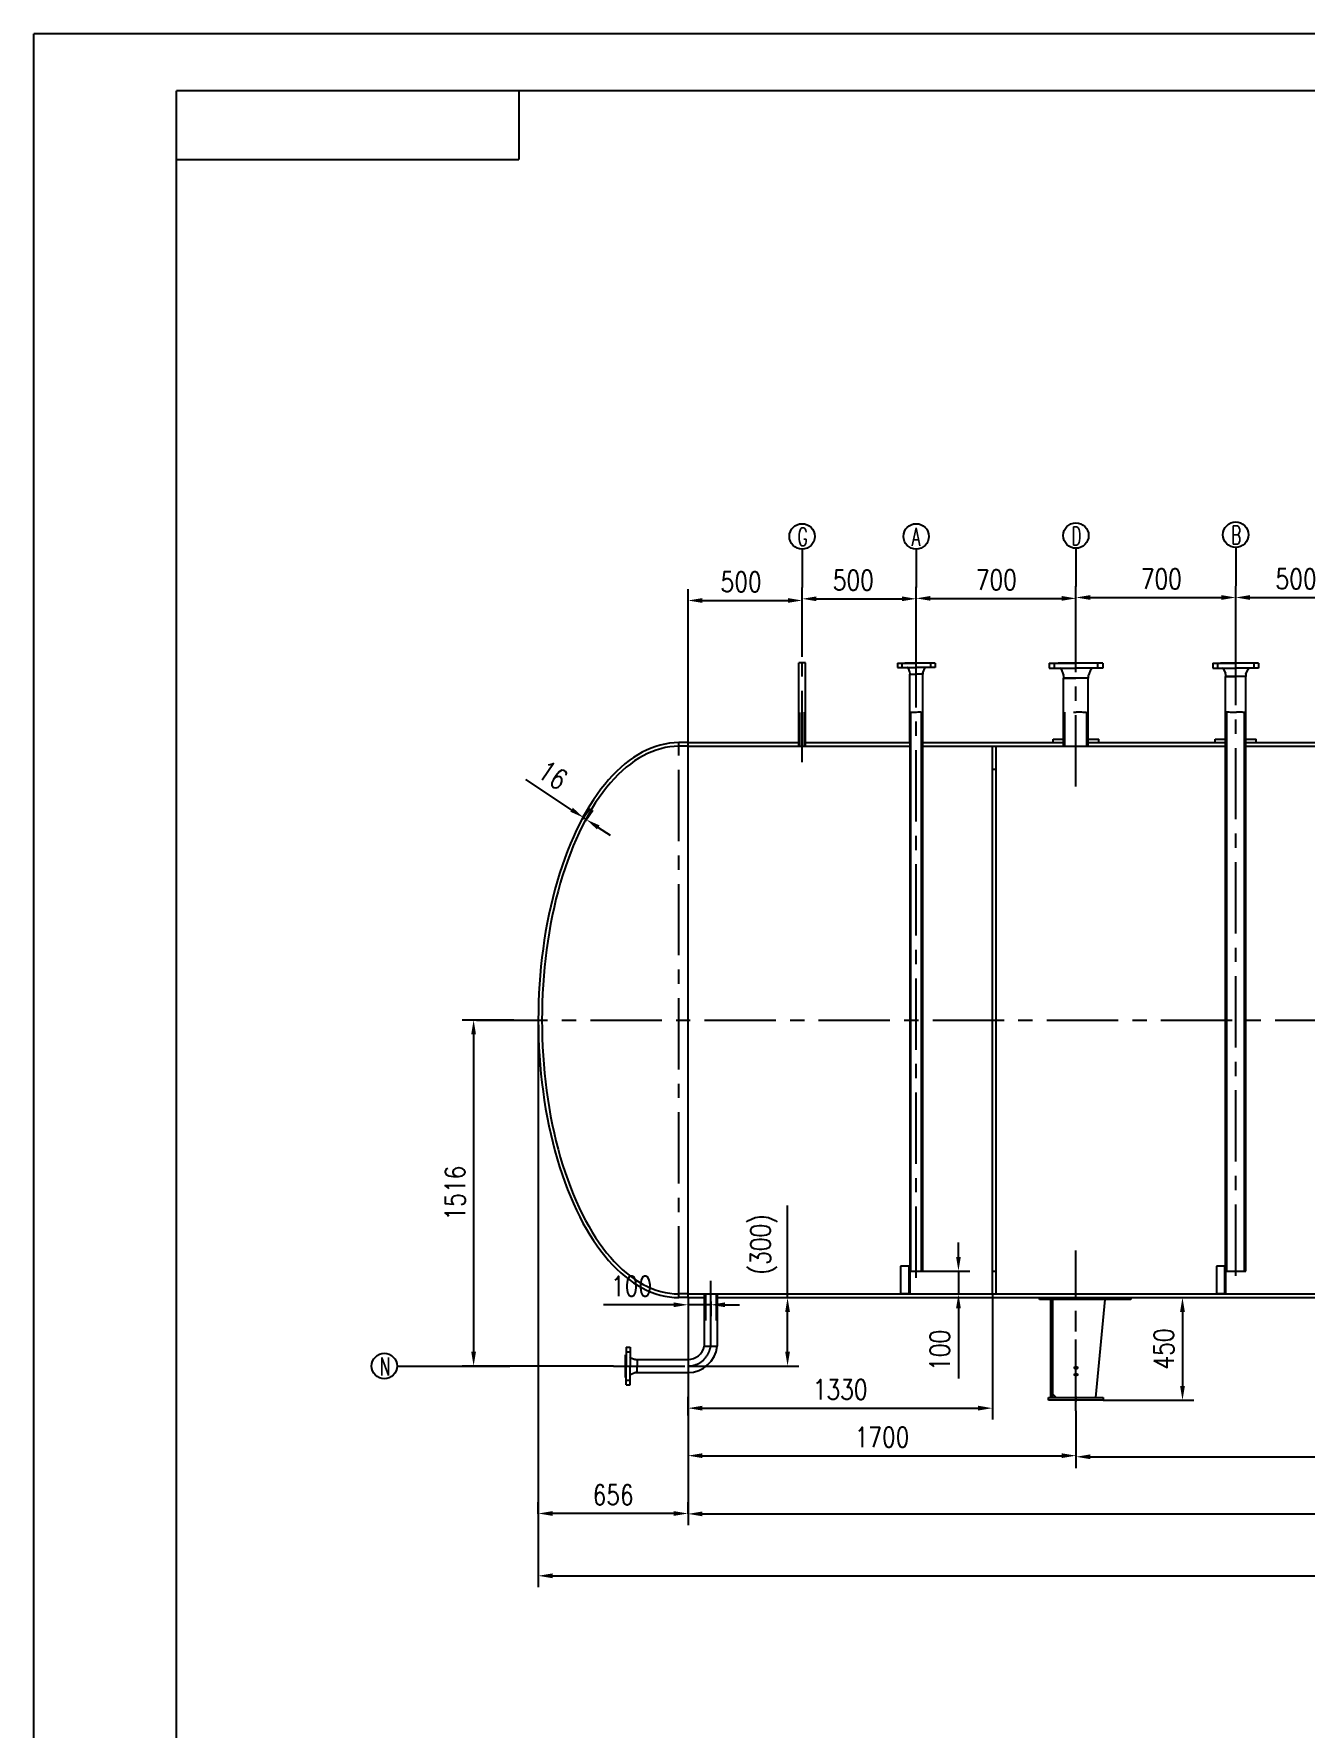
# Model space of a CAD drawing. Header units: millimetres. Extents: x -625 to 20400, y -250 to 14600.
# Drawn here: x -625 to 4946, y 7175 to 14600 of the extents above; entities that cross this region are included whole.
import ezdxf

# ---------------------------------------------------------------- set-up
doc = ezdxf.new("R2010")
doc.units = ezdxf.units.MM
doc.header["$LTSCALE"] = 250
doc.linetypes.add('CENTER', pattern=[2, 1.25, -0.25, 0.25, -0.25])
for name, color, linetype in [('1轮廓实线层', 7, 'Continuous'), ('2细线层', 4, 'Continuous'), ('3中心线层', 1, 'CENTER'), ('CEN', 1, 'CENTER'), ('THK', 7, 'Continuous')]:
    doc.layers.add(name, color=color, linetype=linetype)
doc.styles.add('PC_TEXTSTYLE', font='romans.shx', dxfattribs={"width": 0.8, "bigfont": 'hzfs.shx'})
doc.styles.add('TH_GBDIM', font='romans.shx', dxfattribs={"width": 0.8, "bigfont": 'gbcbig.shx'})
doc.dimstyles.new('TH_GBDIM', dxfattribs={"dimscale": 25, "dimtxt": 3.5, "dimasz": 2.5, "dimexe": 2, "dimexo": 0, "dimgap": 1.5, "dimtad": 1, "dimdec": 0, "dimzin": 0, "dimdsep": 46, "dimtxsty": 'TH_GBDIM', "dimcen": 2.5, "dimclrd": 130, "dimclre": 130, "dimclrt": 3, "dimadec": 0, "dimazin": 0, "dimtfac": 0.714286, "dimtdec": 0, "dimtmove": 0, "dimatfit": 3, "dimfxl": 0, "dimtolj": 1, "dimtzin": 0, "dimlwd": -1, "dimlwe": -1, "dimarcsym": 0})

# ---------------------------------------------------------------- blocks, each defined once
blk = doc.blocks.new('*D9')
at = {"layer": 'Defpoints', "color": 0}
for p in [(2741.4, 12116.9), (2741.4, 11869.8), (2241.4, 11493.8)]:
    blk.add_point(p, dxfattribs=at)
at = {"layer": 'THK', "color": 130}
for p, q in [((2241.4, 11493.8), (2241.4, 12166.9)), ((2303.9, 12116.9), (2678.9, 12116.9)), ((2741.4, 11869.8), (2741.4, 12166.9))]:
    blk.add_line(p, q, dxfattribs=at)
for points in [[(2303.9, 12127.3), (2303.9, 12106.5), (2241.4, 12116.9)], [(2678.9, 12127.3), (2678.9, 12106.5), (2741.4, 12116.9)]]:
    blk.add_solid(points, dxfattribs=at)
at = {"layer": 'THK', "color": 3, "insert": (2474.2, 12198.2), "char_height": 87.5, "attachment_point": 5, "style": 'TH_GBDIM'}
blk.add_mtext('\\A1;500', dxfattribs=at)
blk = doc.blocks.new('*D10')
at = {"layer": 'Defpoints', "color": 0}
for p in [(3241.4, 12124.2), (2741.4, 12061.4), (3241.4, 11865.6)]:
    blk.add_point(p, dxfattribs=at)
at = {"layer": 'THK', "color": 130}
for p, q in [((2741.4, 12061.4), (2741.4, 12174.2)), ((2803.9, 12124.2), (3178.9, 12124.2)), ((3241.4, 11865.6), (3241.4, 12174.2))]:
    blk.add_line(p, q, dxfattribs=at)
for points in [[(2803.9, 12134.6), (2803.9, 12113.8), (2741.4, 12124.2)], [(3178.9, 12134.6), (3178.9, 12113.8), (3241.4, 12124.2)]]:
    blk.add_solid(points, dxfattribs=at)
at = {"layer": 'THK', "color": 3, "insert": (2965.8, 12205.4), "char_height": 87.5, "attachment_point": 5, "style": 'TH_GBDIM'}
blk.add_mtext('\\A1;500', dxfattribs=at)
blk = doc.blocks.new('*D11')
at = {"layer": 'Defpoints', "color": 0}
for p in [(3941.4, 12126.1), (3241.4, 12062.3), (3941.4, 11872.3)]:
    blk.add_point(p, dxfattribs=at)
at = {"layer": 'THK', "color": 130}
for p, q in [((3241.4, 12062.3), (3241.4, 12176.1)), ((3303.9, 12126.1), (3878.9, 12126.1)), ((3941.4, 11872.3), (3941.4, 12176.1))]:
    blk.add_line(p, q, dxfattribs=at)
for points in [[(3303.9, 12136.5), (3303.9, 12115.7), (3241.4, 12126.1)], [(3878.9, 12136.5), (3878.9, 12115.7), (3941.4, 12126.1)]]:
    blk.add_solid(points, dxfattribs=at)
at = {"layer": 'THK', "color": 3, "insert": (3592.4, 12207.4), "char_height": 87.5, "attachment_point": 5, "style": 'TH_GBDIM'}
blk.add_mtext('\\A1;700', dxfattribs=at)
blk = doc.blocks.new('*D12')
at = {"layer": 'Defpoints', "color": 0}
for p in [(4641.4, 12129.9), (3941.4, 12060.8), (4641.4, 11868.5)]:
    blk.add_point(p, dxfattribs=at)
at = {"layer": 'THK', "color": 130}
for p, q in [((3941.4, 12060.8), (3941.4, 12179.9)), ((4641.4, 11868.5), (4641.4, 12179.9)), ((4003.9, 12129.9), (4578.9, 12129.9))]:
    blk.add_line(p, q, dxfattribs=at)
for points in [[(4003.9, 12140.3), (4003.9, 12119.5), (3941.4, 12129.9)], [(4578.9, 12140.3), (4578.9, 12119.5), (4641.4, 12129.9)]]:
    blk.add_solid(points, dxfattribs=at)
at = {"layer": 'THK', "color": 3, "insert": (4315.7, 12211.1), "char_height": 87.5, "attachment_point": 5, "style": 'TH_GBDIM'}
blk.add_mtext('\\A1;700', dxfattribs=at)
blk = doc.blocks.new('*D13')
at = {"layer": 'Defpoints', "color": 0}
for p in [(5141.4, 12129.9), (4641.4, 12059.6), (5141.4, 11868.1)]:
    blk.add_point(p, dxfattribs=at)
at = {"layer": 'THK', "color": 130}
for p, q in [((4641.4, 12059.6), (4641.4, 12179.9)), ((5141.4, 11868.1), (5141.4, 12179.9)), ((4703.9, 12129.9), (5078.9, 12129.9))]:
    blk.add_line(p, q, dxfattribs=at)
for points in [[(4703.9, 12140.3), (4703.9, 12119.5), (4641.4, 12129.9)], [(5078.9, 12140.3), (5078.9, 12119.5), (5141.4, 12129.9)]]:
    blk.add_solid(points, dxfattribs=at)
at = {"layer": 'THK', "color": 3, "insert": (4906.2, 12211.1), "char_height": 87.5, "attachment_point": 5, "style": 'TH_GBDIM'}
blk.add_mtext('\\A1;500', dxfattribs=at)
blk = doc.blocks.new('*D21')
at = {"layer": 'Defpoints', "color": 0}
for p in [(4230.4, 9061.8), (4061.4, 8611.8), (4408.3, 8611.8)]:
    blk.add_point(p, dxfattribs=at)
at = {"layer": 'THK', "color": 130}
for p, q in [((4230.4, 9061.8), (4458.3, 9061.8)), ((4408.3, 8999.3), (4408.3, 8674.3)), ((4061.4, 8611.8), (4458.3, 8611.8))]:
    blk.add_line(p, q, dxfattribs=at)
for points in [[(4397.8, 8999.3), (4418.7, 8999.3), (4408.3, 9061.8)], [(4397.8, 8674.3), (4418.7, 8674.3), (4408.3, 8611.8)]]:
    blk.add_solid(points, dxfattribs=at)
at = {"layer": 'THK', "color": 3, "insert": (4327, 8836.8), "char_height": 87.5, "attachment_point": 5, "rotation": 90, "style": 'TH_GBDIM'}
blk.add_mtext('\\A1;450', dxfattribs=at)
blk = doc.blocks.new('*D27')
at = {"layer": 'Defpoints', "color": 0}
for p in [(1478.1, 10277.8), (1301.9, 8761.8), (1915.1, 8761.8)]:
    blk.add_point(p, dxfattribs=at)
at = {"layer": 'THK', "color": 130}
for p, q in [((1478.1, 10277.8), (1251.9, 10277.8)), ((1301.9, 10215.3), (1301.9, 8824.3)), ((1915.1, 8761.8), (1251.9, 8761.8))]:
    blk.add_line(p, q, dxfattribs=at)
for points in [[(1291.5, 10215.3), (1312.3, 10215.3), (1301.9, 10277.8)], [(1291.5, 8824.3), (1312.3, 8824.3), (1301.9, 8761.8)]]:
    blk.add_solid(points, dxfattribs=at)
at = {"layer": 'THK', "color": 3, "insert": (1220.6, 9519.8), "char_height": 87.5, "attachment_point": 5, "rotation": 90, "style": 'TH_GBDIM'}
blk.add_mtext('\\A1;1516', dxfattribs=at)
blk = doc.blocks.new('*D28')
at = {"layer": 'Defpoints', "color": 0}
for p in [(3269.9, 9177.8), (3269.9, 9077.8), (3426.5, 9077.8)]:
    blk.add_point(p, dxfattribs=at)
at = {"layer": 'THK', "color": 130}
for p, q in [((3426.5, 9240.3), (3426.5, 9302.8)), ((3269.9, 9177.8), (3476.5, 9177.8)), ((3426.5, 9177.8), (3426.5, 9077.8)), ((3269.9, 9077.8), (3476.5, 9077.8)), ((3426.5, 9015.3), (3426.5, 8707.8))]:
    blk.add_line(p, q, dxfattribs=at)
for points in [[(3416.1, 9240.3), (3436.9, 9240.3), (3426.5, 9177.8)], [(3416.1, 9015.3), (3436.9, 9015.3), (3426.5, 9077.8)]]:
    blk.add_solid(points, dxfattribs=at)
at = {"layer": 'THK', "color": 3, "insert": (3345.3, 8830.3), "char_height": 87.5, "attachment_point": 5, "rotation": 90, "style": 'TH_GBDIM'}
blk.add_mtext('\\A1;100', dxfattribs=at)
blk = doc.blocks.new('*D77')
at = {"layer": '1轮廓实线层', "color": 130}
for p, q in [((10166.7, 5754.6), (10473.4, 5754.6)), ((10423.4, 5598.2), (10423.4, 5692.1)), ((10166.7, 5535.7), (10473.4, 5535.7))]:
    blk.add_line(p, q, dxfattribs=at)
for points in [[(10413, 5692.1), (10433.9, 5692.1), (10423.4, 5754.6)], [(10413, 5598.2), (10433.9, 5598.2), (10423.4, 5535.7)]]:
    blk.add_solid(points, dxfattribs=at)
at = {"layer": 'Defpoints', "color": 0}
for p in [(2369.9, 9061.8), (2677.6, 9061.8), (2241.4, 8761.8), (10166.7, 5754.6), (10423.4, 5754.6), (10166.7, 5535.7)]:
    blk.add_point(p, dxfattribs=at)
at = {"layer": 'THK', "color": 130}
for p, q in [((2677.6, 9061.8), (2677.6, 9465.9)), ((2369.9, 9061.8), (2727.6, 9061.8)), ((2677.6, 8824.3), (2677.6, 8999.3)), ((2241.4, 8761.8), (2727.6, 8761.8))]:
    blk.add_line(p, q, dxfattribs=at)
for points in [[(2667.2, 8999.3), (2688, 8999.3), (2677.6, 9061.8)], [(2667.2, 8824.3), (2688, 8824.3), (2677.6, 8761.8)]]:
    blk.add_solid(points, dxfattribs=at)
at = {"layer": '1轮廓实线层', "color": 3, "insert": (10342.2, 5645.2), "char_height": 87.5, "attachment_point": 5, "rotation": 90, "style": 'TH_GBDIM'}
blk.add_mtext('\\A1;16', dxfattribs=at)
at = {"layer": 'THK', "color": 3, "insert": (2573.4, 9295.1), "char_height": 87.5, "attachment_point": 5, "rotation": 90, "style": 'TH_GBDIM'}
blk.add_mtext('\\A1;(300)', dxfattribs=at)
blk = doc.blocks.new('*D85')
at = {"layer": 'Defpoints', "color": 0}
for p in [(1779, 11158.9), (1791.8, 11150.5), (1796.1, 11156.9)]:
    blk.add_point(p, dxfattribs=at)
at = {"layer": 'THK', "color": 130}
for p, q in [((1731.2, 11199.9), (1530.5, 11333)), ((1779, 11158.9), (1810.9, 11207.1)), ((1796.1, 11156.9), (1783.3, 11165.4)), ((1791.8, 11150.5), (1823.7, 11198.6)), ((1848.2, 11122.4), (1900.3, 11087.9))]:
    blk.add_line(p, q, dxfattribs=at)
for points in [[(1737, 11208.6), (1725.5, 11191.2), (1783.3, 11165.4)], [(1854, 11131.1), (1842.4, 11113.7), (1796.1, 11156.9)]]:
    blk.add_solid(points, dxfattribs=at)
at = {"layer": 'THK', "color": 3, "insert": (1649.7, 11351.4), "char_height": 87.5, "attachment_point": 5, "rotation": 326.46241, "style": 'TH_GBDIM'}
blk.add_mtext('\\A1;16', dxfattribs=at)
blk = doc.blocks.new('*D86')
at = {"layer": 'Defpoints', "color": 0}
for p in [(2241.4, 9061.8), (2241.4, 9030.3), (2341.4, 9044.8)]:
    blk.add_point(p, dxfattribs=at)
at = {"layer": 'THK', "color": 130}
for p, q in [((2241.4, 9061.8), (2241.4, 8980.3)), ((2178.9, 9030.3), (1871.4, 9030.3)), ((2341.4, 9030.3), (2241.4, 9030.3)), ((2341.4, 9044.8), (2341.4, 8980.3)), ((2403.9, 9030.3), (2466.4, 9030.3))]:
    blk.add_line(p, q, dxfattribs=at)
for points in [[(2178.9, 9040.7), (2178.9, 9019.8), (2241.4, 9030.3)], [(2403.9, 9040.7), (2403.9, 9019.8), (2341.4, 9030.3)]]:
    blk.add_solid(points, dxfattribs=at)
at = {"layer": 'THK', "color": 3, "insert": (1993.9, 9111.5), "char_height": 87.5, "attachment_point": 5, "style": 'TH_GBDIM'}
blk.add_mtext('\\A1;100', dxfattribs=at)
blk = doc.blocks.new('*D87')
at = {"layer": 'Defpoints', "color": 0}
for p in [(2241.4, 8980.3), (3941.4, 8566.2), (3941.4, 8369)]:
    blk.add_point(p, dxfattribs=at)
at = {"layer": 'THK', "color": 130}
for p, q in [((2241.4, 8980.3), (2241.4, 8319)), ((3941.4, 8566.2), (3941.4, 8319)), ((2303.9, 8369), (3878.9, 8369))]:
    blk.add_line(p, q, dxfattribs=at)
for points in [[(2303.9, 8379.4), (2303.9, 8358.5), (2241.4, 8369)], [(3878.9, 8379.4), (3878.9, 8358.5), (3941.4, 8369)]]:
    blk.add_solid(points, dxfattribs=at)
at = {"layer": 'THK', "color": 3, "insert": (3091.4, 8450.2), "char_height": 87.5, "attachment_point": 5, "style": 'TH_GBDIM'}
blk.add_mtext('\\A1;1700', dxfattribs=at)
blk = doc.blocks.new('*D88')
at = {"layer": 'Defpoints', "color": 0}
for p in [(10541.4, 8568.2), (3941.4, 8369), (10541.4, 8364.1)]:
    blk.add_point(p, dxfattribs=at)
at = {"layer": 'THK', "color": 130}
for p, q in [((10541.4, 8568.2), (10541.4, 8314.1)), ((3941.4, 8369), (3941.4, 8314.1)), ((4003.9, 8364.1), (10478.9, 8364.1))]:
    blk.add_line(p, q, dxfattribs=at)
for points in [[(4003.9, 8374.5), (4003.9, 8353.7), (3941.4, 8364.1)], [(10478.9, 8374.5), (10478.9, 8353.7), (10541.4, 8364.1)]]:
    blk.add_solid(points, dxfattribs=at)
at = {"layer": 'THK', "color": 3, "insert": (7241.4, 8445.3), "char_height": 87.5, "attachment_point": 5, "style": 'TH_GBDIM'}
blk.add_mtext('\\A1;6600', dxfattribs=at)
blk = doc.blocks.new('*D91')
at = {"layer": 'Defpoints', "color": 0}
for p in [(3575.4, 9077.8), (2241.4, 8545.1), (3575.4, 8577.2)]:
    blk.add_point(p, dxfattribs=at)
at = {"layer": 'THK', "color": 130}
for p, q in [((3575.4, 9077.8), (3575.4, 8527.2)), ((2241.4, 8545.1), (2241.4, 8627.2)), ((2303.9, 8577.2), (3512.9, 8577.2))]:
    blk.add_line(p, q, dxfattribs=at)
for points in [[(2303.9, 8587.7), (2303.9, 8566.8), (2241.4, 8577.2)], [(3512.9, 8587.7), (3512.9, 8566.8), (3575.4, 8577.2)]]:
    blk.add_solid(points, dxfattribs=at)
at = {"layer": 'THK', "color": 3, "insert": (2908.4, 8658.5), "char_height": 87.5, "attachment_point": 5, "style": 'TH_GBDIM'}
blk.add_mtext('\\A1;1330', dxfattribs=at)
blk = doc.blocks.new('*D92')
at = {"layer": 'Defpoints', "color": 0}
for p in [(2241.4, 8369), (12241.4, 8359.8), (12241.4, 8113.9)]:
    blk.add_point(p, dxfattribs=at)
at = {"layer": 'THK', "color": 130}
for p, q in [((2241.4, 8369), (2241.4, 8063.9)), ((12241.4, 8359.8), (12241.4, 8063.9)), ((2303.9, 8113.9), (12178.9, 8113.9))]:
    blk.add_line(p, q, dxfattribs=at)
for points in [[(2303.9, 8124.3), (2303.9, 8103.4), (2241.4, 8113.9)], [(12178.9, 8124.3), (12178.9, 8103.4), (12241.4, 8113.9)]]:
    blk.add_solid(points, dxfattribs=at)
at = {"layer": 'THK', "color": 3, "insert": (7241.4, 8195.1), "char_height": 87.5, "attachment_point": 5, "style": 'TH_GBDIM'}
blk.add_mtext('\\A1;10000', dxfattribs=at)
blk = doc.blocks.new('*D93')
at = {"layer": 'Defpoints', "color": 0}
for p in [(1585.4, 10277.8), (12897.4, 10277.8), (12897.4, 7842.5)]:
    blk.add_point(p, dxfattribs=at)
at = {"layer": 'THK', "color": 130}
for p, q in [((1585.4, 10277.8), (1585.4, 7792.5)), ((12897.4, 10277.8), (12897.4, 7792.5)), ((1647.9, 7842.5), (12834.9, 7842.5))]:
    blk.add_line(p, q, dxfattribs=at)
for points in [[(1647.9, 7852.9), (1647.9, 7832.1), (1585.4, 7842.5)], [(12834.9, 7852.9), (12834.9, 7832.1), (12897.4, 7842.5)]]:
    blk.add_solid(points, dxfattribs=at)
at = {"layer": 'THK', "color": 3, "insert": (7241.4, 7926.2), "char_height": 87.5, "attachment_point": 5, "style": 'TH_GBDIM'}
blk.add_mtext('\\A1;～11312', dxfattribs=at)
blk = doc.blocks.new('*D94')
at = {"layer": 'Defpoints', "color": 0}
for p in [(1585.4, 8115.6), (1585.4, 8113.9), (2241.4, 8113.9)]:
    blk.add_point(p, dxfattribs=at)
at = {"layer": 'THK', "color": 130}
for p, q in [((1585.4, 8113.9), (1585.4, 8165.6)), ((2178.9, 8115.6), (1647.9, 8115.6)), ((2241.4, 8113.9), (2241.4, 8165.6))]:
    blk.add_line(p, q, dxfattribs=at)
for points in [[(1647.9, 8126), (1647.9, 8105.1), (1585.4, 8115.6)], [(2178.9, 8126), (2178.9, 8105.1), (2241.4, 8115.6)]]:
    blk.add_solid(points, dxfattribs=at)
at = {"layer": 'THK', "color": 3, "insert": (1913.4, 8196.8), "char_height": 87.5, "attachment_point": 5, "style": 'TH_GBDIM'}
blk.add_mtext('\\A1;656', dxfattribs=at)

msp = doc.modelspace()

# ---------------------------------------------------------------- linework, layer by layer
for p, q in [((2726.4, 11477.8), (2726.4, 11843.8)), ((2726.4, 11626.6), (2726.4, 11843.8)), ((2756.4, 11843.8), (2726.4, 11843.8)), ((2756.4, 11477.8), (2756.4, 11843.8)), ((2756.4, 11626.6), (2756.4, 11843.8)), ((3158.9, 11841.8), (3241.4, 11841.8)), ((3158.9, 11841.8), (3158.9, 11823.8)), ((3158.9, 11823.8), (3241.4, 11823.8)), ((3191.9, 11843.8), (3290.9, 11843.8)), ((3191.9, 11843.8), (3191.9, 11841.8)), ((3205.7, 11820.7), (3212.5, 11802.7)), ((3290.9, 11843.8), (3290.9, 11841.8)), ((3823.9, 11841.8), (3941.4, 11841.8)), ((3823.9, 11841.8), (3823.9, 11819.8)), ((3823.9, 11819.8), (3941.4, 11819.8)), ((3863.4, 11843.8), (4019.4, 11843.8)), ((3863.4, 11843.8), (3863.4, 11841.8)), ((3876, 11816.3), (3886.9, 11790)), ((4019.4, 11843.8), (4019.4, 11841.8)), ((3212.9, 11800.7), (3212.9, 11793.8)), ((3212.9, 11493.8), (3212.9, 11793.8)), ((3212.9, 11793.8), (3241.4, 11793.8)), ((3269.9, 9177.8), (3269.9, 11793.8)), ((3887.4, 11787.5), (3887.4, 11776.8)), ((3887.4, 11776.8), (3941.4, 11776.8)), ((3887.4, 11477.8), (3887.4, 11776.8)), ((3995.4, 11776.8), (3887.4, 11776.8)), ((3995.4, 11477.8), (3995.4, 11776.8)), ((2731.4, 11477.8), (2731.4, 11626.2)), ((2751.4, 11477.8), (2751.4, 11627)), ((3217.9, 9177.8), (3217.9, 11626.4)), ((3264.9, 9177.8), (3264.9, 11626.9)), ((3893.4, 11477.8), (3893.4, 11628)), ((3989.4, 11477.8), (3989.4, 11625.2)), ((2241.4, 11493.8), (2201.4, 11493.8)), ((2241.4, 11477.8), (2201.4, 11477.8)), ((2241.4, 9061.8), (2241.4, 11493.8)), ((2241.4, 11493.8), (2726.4, 11493.8)), ((2241.4, 11477.8), (3212.9, 11477.8)), ((2756.4, 11493.8), (3212.9, 11493.8)), ((3212.9, 11493.8), (3212.9, 9177.8)), ((3269.9, 11493.8), (3887.4, 11493.8)), ((3269.9, 11477.8), (4596.9, 11477.8)), ((3995.4, 11493.8), (4596.9, 11493.8)), ((4685.9, 11493.8), (5112.9, 11493.8)), ((4685.9, 11477.8), (5801.4, 11477.8)), ((3575.4, 11377.8), (3591.4, 11377.8)), ((3212.9, 9177.8), (3269.9, 9177.8)), ((3575.4, 9177.8), (3591.4, 9177.8)), ((2241.4, 9077.8), (2201.4, 9077.8)), ((2241.4, 9061.8), (2201.4, 9061.8)), ((2241.4, 9077.8), (9929.2, 9077.8)), ((2241.4, 9061.8), (2312.9, 9061.8)), ((2369.9, 9061.8), (10301.4, 9061.8)), ((1968.1, 8712.3), (1968.1, 8811.3)), ((1968.1, 8811.3), (1970.1, 8811.3)), ((1970.1, 8679.3), (1970.1, 8761.8)), ((1988.1, 8679.3), (1988.1, 8761.8)), ((2018.1, 8733.3), (2018.1, 8761.8)), ((1968.1, 8712.3), (1970.1, 8712.3)), ((1991.2, 8726.1), (2009.2, 8732.9)), ((2011.1, 8733.3), (2018.1, 8733.3)), ((1970.1, 8679.3), (1988.1, 8679.3))]:
    msp.add_line(p, q)
at = {"extrusion": (-1.22461e-16, 7.4983e-33, -1)}
for p, q in [((3323.9, 11841.8), (3241.4, 11841.8)), ((3323.9, 11823.8), (3241.4, 11823.8)), ((3277.1, 11820.7), (3270.3, 11802.7)), ((3323.9, 11841.8), (3323.9, 11823.8)), ((4058.9, 11841.8), (3941.4, 11841.8)), ((4058.9, 11819.8), (3941.4, 11819.8)), ((4006.8, 11816.3), (3995.9, 11790)), ((4058.9, 11841.8), (4058.9, 11819.8)), ((3269.9, 11793.8), (3241.4, 11793.8)), ((3269.9, 11800.7), (3269.9, 11793.8)), ((3995.4, 11776.8), (3941.4, 11776.8)), ((3995.4, 11787.5), (3995.4, 11776.8))]:
    msp.add_line(p, q, dxfattribs=at)
at = {"extrusion": (-1.49966e-32, -1.22461e-16, -1)}
for p, q in [((1970.1, 8844.3), (1970.1, 8761.8)), ((1970.1, 8844.3), (1988.1, 8844.3)), ((1988.1, 8844.3), (1988.1, 8761.8)), ((1991.2, 8797.5), (2009.2, 8790.7)), ((2011.1, 8790.3), (2018.1, 8790.3)), ((2018.1, 8790.3), (2018.1, 8761.8))]:
    msp.add_line(p, q, dxfattribs=at)
for centre, radius, start, end in [((3201.1, 11818.8), 5, 23.02549, 90), ((3870.5, 11813.8), 6, 24.14554, 90), ((3207.9, 11800.7), 5, 0, 23.02549), ((3881.4, 11787.5), 6, 360, 24.14554), ((1993.1, 8721.5), 5, 113.02549, 180), ((2011.1, 8728.3), 5, 90, 113.02549)]:
    msp.add_arc(centre, radius, start, end)
at = {"extrusion": (-1.22461e-16, 7.4983e-33, -1)}
for centre, radius, start, end in [((-3281.7, 11818.8), 5, 23.02549, 90), ((-4012.3, 11813.8), 6, 24.14554, 90), ((-3274.9, 11800.7), 5, 0, 23.02549), ((-4001.4, 11787.5), 6, 360, 24.14554)]:
    msp.add_arc(centre, radius, start, end, dxfattribs=at)
at = {"extrusion": (-1.49966e-32, -1.22461e-16, -1)}
for centre, start, end in [((-1993.1, 8802.1), 293.02549, 0), ((-2011.1, 8795.3), 270, 293.02549)]:
    msp.add_arc(centre, 5, start, end, dxfattribs=at)
for major_axis, ratio in [((0, 1216), 0.506579), ((0, 1200), 0.5)]:
    msp.add_ellipse((2201.4, 10277.8), major_axis=major_axis, ratio=ratio, start_param=0, end_param=3.141593)
at = {"layer": '1轮廓实线层'}
for p, q in [((0, 0), (0, 14350)), ((20150, 14350), (0, 14350)), ((3841.4, 11493.8), (3841.4, 11509.8)), ((3841.4, 11509.8), (3887.4, 11509.8)), ((3995.4, 11509.8), (4041.4, 11509.8)), ((4041.4, 11493.8), (4041.4, 11509.8)), ((4551.4, 11493.8), (4551.4, 11509.8)), ((4551.4, 11509.8), (4596.9, 11509.8)), ((4685.9, 11509.8), (4731.4, 11509.8)), ((4731.4, 11493.8), (4731.4, 11509.8)), ((3575.4, 9077.8), (3575.4, 11477.8)), ((3591.4, 9077.8), (3591.4, 11477.8))]:
    msp.add_line(p, q, dxfattribs=at)
for centre, radius, start, end in [((2240.1, 8864.9), 74.6, 270.99576, 347.23183), ((2240.8, 8863.2), 129.9, 270.26348, 353.45674)]:
    msp.add_arc(centre, radius, start, end, dxfattribs=at)
at = {"layer": '2细线层'}
for p, q in [((-625, -250), (-625, 14600)), ((20400, 14600), (-625, 14600)), ((2741.4, 12341.9), (2741.4, 12174.2)), ((3241.4, 12341.9), (3241.4, 12174.2)), ((3941.4, 12345.7), (3941.4, 12178)), ((4641.4, 12349.4), (4641.4, 12181.7)), ((966.5, 8761.8), (1460.5, 8761.8))]:
    msp.add_line(p, q, dxfattribs=at)
at = {"layer": '2细线层', "linetype": 'Continuous'}
for p in [(1500, 14350), (0, 14050)]:
    msp.add_line(p, (1500, 14050), dxfattribs=at)
at = {"layer": '2细线层'}
for points in [[(3269.9, 11626.6), (3262.3, 11627), (3255.1, 11627.1), (3248.2, 11626.9), (3241.4, 11626.6), (3234.6, 11626.4), (3227.7, 11626.2), (3220.5, 11626.3), (3212.9, 11626.6)], [(3995.4, 11624.8), (3986.5, 11625.5), (3978.9, 11626), (3972.4, 11626.4), (3966.9, 11626.8), (3962.2, 11627), (3958.2, 11627.2), (3954.7, 11627.3), (3951.7, 11627.3), (3948.9, 11627.2), (3946.3, 11627), (3943.8, 11626.9), (3941.4, 11626.6), (3939, 11626.4), (3936.6, 11626.2), (3934, 11626.1), (3931.2, 11626)], [(4688.9, 11625.5), (4681.3, 11626), (4674.8, 11626.4), (4669.3, 11626.8), (4664.6, 11627), (4660.6, 11627.2), (4657.1, 11627.3), (4654.1, 11627.3), (4651.3, 11627.2), (4648.7, 11627), (4646.2, 11626.9), (4643.8, 11626.6), (4641.4, 11626.4), (4639, 11626.2), (4636.4, 11626.1), (4633.6, 11626), (4630.5, 11626), (4627.1, 11626.1), (4623, 11626.3), (4618.4, 11626.5), (4612.8, 11626.9), (4606.3, 11627.3), (4598.7, 11627.8), (4596.9, 11628)]]:
    msp.add_lwpolyline(points, dxfattribs=at)
for centre in [(2741.4, 12397.6), (3241.4, 12397.6), (3941.4, 12401.4), (4641.4, 12405.2), (910.7, 8761.8)]:
    msp.add_circle(centre, 55.7, dxfattribs=at)
at = {"layer": '3中心线层'}
for p, q in [((2741.4, 11408.9), (2741.4, 11869.8)), ((3178.9, 11844.8), (3178.9, 11820.8)), ((3241.4, 9148.3), (3241.4, 11865.6)), ((3303.9, 11844.8), (3303.9, 11820.8)), ((3846.4, 11844.8), (3846.4, 11816.8)), ((3941.4, 11302.2), (3941.4, 11872.3)), ((4036.4, 11844.8), (4036.4, 11816.8)), ((4641.4, 9157.8), (4641.4, 11868.5)), ((2201.4, 9061.8), (2201.4, 11493.8)), ((1313.9, 10277.8), (13202.9, 10277.8)), ((3941.4, 8566.2), (3941.4, 9268.8)), ((2341.4, 8861.8), (2341.4, 9135.3)), ((1915.1, 8761.8), (2241.4, 8761.8)), ((1967.1, 8824.3), (1991.1, 8824.3)), ((1967.1, 8699.3), (1991.1, 8699.3))]:
    msp.add_line(p, q, dxfattribs=at)
msp.add_arc((2241.4, 8861.8), 100, 270, 0, dxfattribs=at)
at = {"layer": 'CEN'}
for p, q in [((4561.4, 11844.8), (4561.4, 11816.8)), ((4721.4, 11844.8), (4721.4, 11816.8)), ((3941.4, 8913.3), (3941.4, 8964.3)), ((3951.9, 8753.8), (3930.9, 8753.8)), ((3951.9, 8723.8), (3930.9, 8723.8)), ((3941.4, 8628.8), (3941.4, 8606.8))]:
    msp.add_line(p, q, dxfattribs=at)
msp.add_solid([(3831.4, 8623.8), (3831.4, 8629.8), (3825.4, 8623.8)], dxfattribs=at)
at = {"layer": 'THK'}
for p, q in [((4541.4, 11841.8), (4641.4, 11841.8)), ((4541.4, 11841.8), (4541.4, 11819.8)), ((4541.4, 11819.8), (4641.4, 11819.8)), ((4575.4, 11843.8), (4707.4, 11843.8)), ((4575.4, 11843.8), (4575.4, 11841.8)), ((4588, 11816.4), (4596.3, 11797)), ((4707.4, 11843.8), (4707.4, 11841.8)), ((4596.9, 11794.4), (4596.9, 11783.8)), ((4596.9, 11783.8), (4641.4, 11783.8)), ((4596.9, 9177.8), (4596.9, 11783.8)), ((4685.9, 11783.8), (4596.9, 11783.8)), ((4685.9, 9177.8), (4685.9, 11783.8)), ((4602.9, 9177.8), (4602.9, 11627.5)), ((4679.9, 9177.8), (4679.9, 11626.1)), ((3172.9, 9200), (3172.9, 9077.8)), ((3212.9, 9200), (3172.9, 9200)), ((3208.9, 9200), (3208.9, 9077.8)), ((3212.9, 9200), (3212.9, 9077.8)), ((4556.9, 9200), (4556.9, 9077.8)), ((4596.9, 9200), (4556.9, 9200)), ((4592.9, 9200), (4592.9, 9077.8)), ((4596.9, 9200), (4596.9, 9077.8)), ((4596.9, 9177.8), (4685.9, 9177.8)), ((2312.9, 9077.8), (2312.9, 8848.4)), ((2317.9, 9077.8), (2317.9, 8960.9)), ((2364.9, 9077.8), (2364.9, 8961.5)), ((2369.9, 9077.8), (2369.9, 8848.4)), ((3212.9, 9077.8), (3172.9, 9077.8)), ((3781.4, 9053.8), (3781.4, 9061.8)), ((4181.4, 9061.8), (4181.4, 9053.8)), ((4596.9, 9077.8), (4556.9, 9077.8)), ((3831.4, 9053.8), (3781.4, 9053.8)), ((3831.4, 8623.8), (3831.4, 9053.8)), ((4181.4, 9053.8), (3831.4, 9053.8)), ((3839.4, 9053.8), (3839.4, 8623.8)), ((4028.4, 8623.8), (4069.3, 9053.8)), ((2312.9, 8848.4), (2369.9, 8848.4)), ((2018.1, 8790.3), (2241.4, 8790.3)), ((2018.1, 8733.3), (2241.4, 8733.3)), ((3821.4, 8611.8), (3821.4, 8623.8)), ((3821.4, 8623.8), (4061.4, 8623.8)), ((3855.4, 8623.8), (3839.4, 8639.8)), ((4061.4, 8623.8), (4061.4, 8611.8)), ((4061.4, 8611.8), (3821.4, 8611.8))]:
    msp.add_line(p, q, dxfattribs=at)
at = {"layer": 'THK', "extrusion": (-1.22461e-16, 0, -1)}
for p, q in [((4741.4, 11841.8), (4641.4, 11841.8)), ((4741.4, 11819.8), (4641.4, 11819.8)), ((4694.8, 11816.4), (4686.5, 11797)), ((4741.4, 11841.8), (4741.4, 11819.8)), ((4685.9, 11783.8), (4641.4, 11783.8)), ((4685.9, 11794.4), (4685.9, 11783.8))]:
    msp.add_line(p, q, dxfattribs=at)
at = {"layer": 'THK'}
for centre in [(3941.4, 8753.8), (3941.4, 8723.8)]:
    msp.add_circle(centre, 5.5, dxfattribs=at)
for centre, start, end in [((4582.6, 11813.8), 25.51387, 90), ((4590.9, 11794.4), 360, 25.51387)]:
    msp.add_arc(centre, 6, start, end, dxfattribs=at)
at = {"layer": 'THK', "extrusion": (-1.22461e-16, 0, -1)}
for centre, start, end in [((-4700.2, 11813.8), 25.51387, 90), ((-4691.9, 11794.4), 360, 25.51387)]:
    msp.add_arc(centre, 6, start, end, dxfattribs=at)

# ---------------------------------------------------------------- texts
at = {"layer": '2细线层', "ltscale": 0.5, "style": 'PC_TEXTSTYLE', "width": 0.6}
for s, p in [('G', (2722.1, 12355.8)), ('A', (3222.1, 12355.8)), ('D', (3922.1, 12359.5)), ('B', (4622.1, 12363.3)), ('N', (891.4, 8719.9))]:
    msp.add_text(s, height=80, dxfattribs=at).set_placement(p)

# ---------------------------------------------------------------- dimensions: what is measured, and where the dimension line sits
at = {"layer": '1轮廓实线层'}
dim = msp.add_linear_dim(base=(10423.4, 5754.6), p1=(10166.7, 5535.7), p2=(10166.7, 5754.6), angle=270, text='16', dimstyle='TH_GBDIM', dxfattribs=at)
dim.commit()
dim.dimension.update_dxf_attribs({"geometry": '*D77', "text_midpoint": (10342.2, 5645.2)})
at = {"layer": 'THK'}
for base, p1, p2, text, picture, middle in [((2741.4, 12116.9), (2241.4, 11493.8), (2741.4, 11869.8), '500', '*D9', (2474.2, 12116.9)), ((3241.4, 12124.2), (2741.4, 12061.4), (3241.4, 11865.6), '500', '*D10', (2965.8, 12124.2)), ((3941.4, 12126.1), (3241.4, 12062.3), (3941.4, 11872.3), '700', '*D11', (3592.4, 12126.1)), ((4641.4, 12129.9), (3941.4, 12060.8), (4641.4, 11868.5), '700', '*D12', (4315.7, 12129.9)), ((5141.4, 12129.9), (4641.4, 12059.6), (5141.4, 11868.1), '500', '*D13', (4906.2, 12129.9)), ((2241.4, 9030.3), (2341.4, 9044.8), (2241.4, 9061.8), '100', '*D86', (1993.9, 9030.3))]:
    dim = msp.add_linear_dim(base=base, p1=p1, p2=p2, text=text, dimstyle='TH_GBDIM', dxfattribs=at)
    dim.commit()
    dim.dimension.update_dxf_attribs({"geometry": picture, "text_midpoint": middle, "dimtype": 160})
for base, p1, p2, angle, text, picture, middle, dimtype in [((1796.1, 11156.9), (1779, 11158.9), (1791.8, 11150.5), 326.46241, '16', '*D85', (1604.8, 11283.7), 161), ((1301.9, 8761.8), (1478.1, 10277.8), (1915.1, 8761.8), 90, '1516', '*D27', (1301.9, 9519.8), 160)]:
    dim = msp.add_linear_dim(base=base, p1=p1, p2=p2, angle=angle, text=text, dimstyle='TH_GBDIM', dxfattribs=at)
    dim.commit()
    dim.dimension.update_dxf_attribs({"geometry": picture, "text_midpoint": middle, "dimtype": dimtype})
for base, p1, p2, text, picture, middle in [((12897.4, 7842.5), (1585.4, 10277.8), (12897.4, 10277.8), '～11312', '*D93', (7241.4, 7926.2)), ((3575.4, 8577.2), (2241.4, 8545.1), (3575.4, 9077.8), '1330', '*D91', (2908.4, 8658.5)), ((3941.4, 8369), (2241.4, 8980.3), (3941.4, 8566.2), '1700', '*D87', (3091.4, 8450.2)), ((10541.4, 8364.1), (3941.4, 8369), (10541.4, 8568.2), '6600', '*D88', (7241.4, 8445.3)), ((12241.4, 8113.9), (2241.4, 8369), (12241.4, 8359.8), '10000', '*D92', (7241.4, 8195.1)), ((1585.4, 8115.6), (2241.4, 8113.9), (1585.4, 8113.9), '656', '*D94', (1913.4, 8196.8))]:
    dim = msp.add_linear_dim(base=base, p1=p1, p2=p2, text=text, dimstyle='TH_GBDIM', dxfattribs=at)
    dim.commit()
    dim.dimension.update_dxf_attribs({"geometry": picture, "text_midpoint": middle})
for base, p1, p2, text, picture, middle in [((2677.6, 9061.8), (2241.4, 8761.8), (2369.9, 9061.8), '(300)', '*D77', (2573.4, 9295.1)), ((3426.5, 9077.8), (3269.9, 9177.8), (3269.9, 9077.8), '100', '*D28', (3345.3, 8830.3)), ((4408.3, 8611.8), (4230.4, 9061.8), (4061.4, 8611.8), '450', '*D21', (4327, 8836.8))]:
    dim = msp.add_linear_dim(base=base, p1=p1, p2=p2, angle=90, text=text, dimstyle='TH_GBDIM', dxfattribs=at)
    dim.commit()
    dim.dimension.update_dxf_attribs({"geometry": picture, "text_midpoint": middle})

doc.saveas('drawing.dxf')
